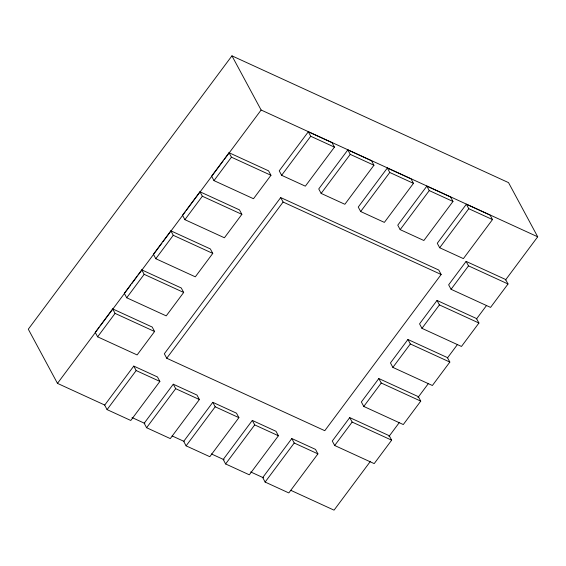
<?xml version="1.0" encoding="UTF-8"?>
<svg xmlns="http://www.w3.org/2000/svg" width="566" height="566" viewBox="0 0 566 566"><rect width="100%" height="100%" fill="white"/><g stroke="black" fill="none" stroke-linecap="round" stroke-linejoin="round"><path stroke-width="0.85" d="M505.516 280L537.7 236.8L508.53 182.627L231.947 55.843L28.3 329.2L57.47 383.373L104.767 405.058M112.669 308.923L95.208 332.355L97.621 336.827L137.128 354.939L154.582 331.506L152.176 327.035L112.669 308.923L115.075 313.394L154.582 331.506M141.762 269.869L124.301 293.301L126.713 297.773L166.22 315.885L183.681 292.452L181.269 287.981L141.762 269.869L144.167 274.34L183.681 292.452M170.854 230.822L153.393 254.247L155.806 258.719L195.312 276.831L212.774 253.405L210.361 248.934L170.854 230.822L173.26 235.293L212.774 253.405M199.947 191.768L182.493 215.2L184.898 219.672L224.405 237.784L241.866 214.351L239.453 209.88L199.947 191.768L202.352 196.239L241.866 214.351M229.039 152.714L211.585 176.146L213.99 180.618L253.497 198.73L270.958 175.297L268.546 170.826L229.039 152.714L231.444 157.185L270.958 175.297M57.47 383.373L99.149 327.431M100.203 326.009L130.803 284.939M131.864 283.524L137.135 276.441M138.189 275.019L161.933 243.154M162.987 241.739L185.146 211.995M186.2 210.58L223.131 161.006M224.193 159.591L261.124 110.016L231.947 55.843M97.621 336.827L115.075 313.394M126.713 297.773L144.167 274.34M155.806 258.719L173.26 235.293M184.898 219.672L202.352 196.239M213.99 180.618L231.444 157.185M133.767 366.089L104.675 405.143L107.08 409.614L130.788 420.481L159.881 381.427L157.468 376.956L133.767 366.089L136.173 370.56L159.881 381.427M308.321 131.786L279.229 170.833L281.635 175.304L305.343 186.172L334.435 147.125L332.03 142.653L308.321 131.786L310.727 136.257L334.435 147.125M107.08 409.614L136.173 370.56M281.635 175.304L310.727 136.257M280.701 197.569L164.331 353.778L166.737 358.25L324.778 430.698L441.155 274.496L438.742 270.024L280.701 197.569L283.106 202.041L441.155 274.496M166.737 358.25L283.106 202.041M173.274 384.201L144.181 423.255L146.594 427.726L170.295 438.593L199.388 399.539L196.982 395.068L173.274 384.201L175.686 388.672L199.388 399.539M347.835 149.898L318.743 188.945L321.148 193.416L344.857 204.284L373.949 165.237L371.537 160.765L347.835 149.898L350.241 154.369L373.949 165.237M146.594 427.726L175.686 388.672M321.148 193.416L350.241 154.369M212.788 402.313L183.695 441.367L186.101 445.838L209.809 456.705L238.902 417.651L236.496 413.18L212.788 402.313L215.193 406.784L238.902 417.651M387.342 168.01L358.25 207.057L360.662 211.528L384.364 222.396L413.456 183.349L411.05 178.877L387.342 168.01L389.755 172.481L413.456 183.349M186.101 445.838L215.193 406.784M360.662 211.528L389.755 172.481M252.302 420.425L223.209 459.479L225.615 463.95L249.323 474.817L278.415 435.763L276.003 431.292L252.302 420.425L254.707 424.896L278.415 435.763M426.856 186.122L397.764 225.169L400.169 229.64L423.877 240.508L452.97 201.461L450.564 196.989L426.856 186.122L429.261 190.593L452.97 201.461M225.615 463.95L254.707 424.896M400.169 229.64L429.261 190.593M291.808 438.537L262.716 477.591L265.121 482.062L288.83 492.929L317.922 453.875L315.517 449.404L291.808 438.537L294.221 443.008L317.922 453.875M466.37 204.234L437.277 243.281L439.683 247.752L463.391 258.62L492.484 219.573L490.071 215.101L466.37 204.234L468.775 208.705L492.484 219.573M265.121 482.062L294.221 443.008M439.683 247.752L468.775 208.705M349.731 417.595L332.277 441.027L334.683 445.499L374.197 463.611L391.651 440.178L389.245 435.707L349.731 417.595L352.144 422.066L391.651 440.178M378.824 378.541L361.37 401.973L363.775 406.445L403.289 424.557L420.743 401.124L418.338 396.653L378.824 378.541L381.236 383.012L420.743 401.124M407.923 339.494L390.462 362.926L392.875 367.398L432.382 385.51L449.836 362.077L447.43 357.606L407.923 339.494L410.329 343.965L449.836 362.077M437.016 300.44L419.555 323.872L421.967 328.344L461.474 346.456L478.928 323.023L476.522 318.552L437.016 300.44L439.421 304.911L478.928 323.023M466.108 261.393L448.647 284.818L451.06 289.29L490.566 307.402L508.027 283.976L505.615 279.505L466.108 261.393L468.514 265.864L508.027 283.976M334.683 445.499L352.144 422.066M363.775 406.445L381.236 383.012M392.875 367.398L410.329 343.965M421.967 328.344L439.421 304.911M451.06 289.29L468.514 265.864M370.454 461.297L334.053 510.157L290.761 490.312M388.92 436.506L399.469 422.342M417.934 397.558L428.49 383.394M447.48 357.903L457.505 344.446M476.501 318.948L486.527 305.499M261.124 110.016L537.7 236.8M132.027 417.552L144.854 423.432M172.114 435.926L184.134 441.438M211.394 453.932L224.221 459.811M250.674 471.938L263.501 477.817"/></g></svg>
